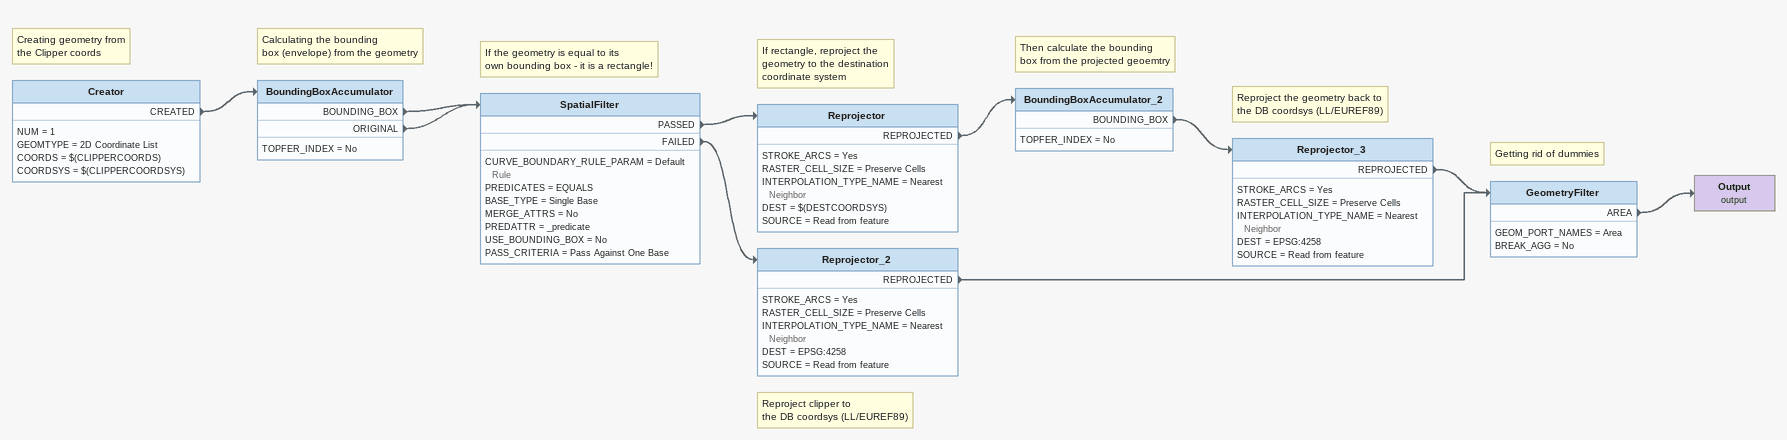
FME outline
Note: Creating geometry from / the Clipper coords
Creator
    NUM = 1
    GEOMTYPE = 2D Coordinate List
    COORDS = $(CLIPPERCOORDS)
    COORDSYS = $(CLIPPERCOORDSYS)
    CREATED -> BoundingBoxAccumulator
Note: Calculating the bounding / box (envelope) from the geometry
BoundingBoxAccumulator
    TOPFER_INDEX = No
    BOUNDING_BOX -> SpatialFilter
    ORIGINAL -> SpatialFilter
Note: If the geometry is equal to its / own bounding box - it is a rectangle!
SpatialFilter
    CURVE_BOUNDARY_RULE_PARAM = Default Rule
    PREDICATES = EQUALS
    BASE_TYPE = Single Base
    MERGE_ATTRS = No
    PREDATTR = _predicate
    USE_BOUNDING_BOX = No
    PASS_CRITERIA = Pass Against One Base
    PASSED -> Reprojector
    FAILED -> Reprojector_2
Note: If rectangle, reproject the / geometry to the destination / coordinate system
Reprojector
    STROKE_ARCS = Yes
    RASTER_CELL_SIZE = Preserve Cells
    INTERPOLATION_TYPE_NAME = Nearest Neighbor
    DEST = $(DESTCOORDSYS)
    SOURCE = Read from feature
    REPROJECTED -> BoundingBoxAccumulator_2
Note: Then calculate the bounding / box from the projected geoemtry
BoundingBoxAccumulator_2
    TOPFER_INDEX = No
    BOUNDING_BOX -> Reprojector_3
Note: Reproject the geometry back to / the DB coordsys (LL/EUREF89)
Reprojector_3
    STROKE_ARCS = Yes
    RASTER_CELL_SIZE = Preserve Cells
    INTERPOLATION_TYPE_NAME = Nearest Neighbor
    DEST = EPSG:4258
    SOURCE = Read from feature
    REPROJECTED -> GeometryFilter
Note: Reproject clipper to / the DB coordsys (LL/EUREF89)
Reprojector_2
    STROKE_ARCS = Yes
    RASTER_CELL_SIZE = Preserve Cells
    INTERPOLATION_TYPE_NAME = Nearest Neighbor
    DEST = EPSG:4258
    SOURCE = Read from feature
    REPROJECTED -> GeometryFilter
Note: Getting rid of dummies
GeometryFilter
    GEOM_PORT_NAMES = Area
    BREAK_AGG = No
    AREA -> Output (output)
Output (output)
